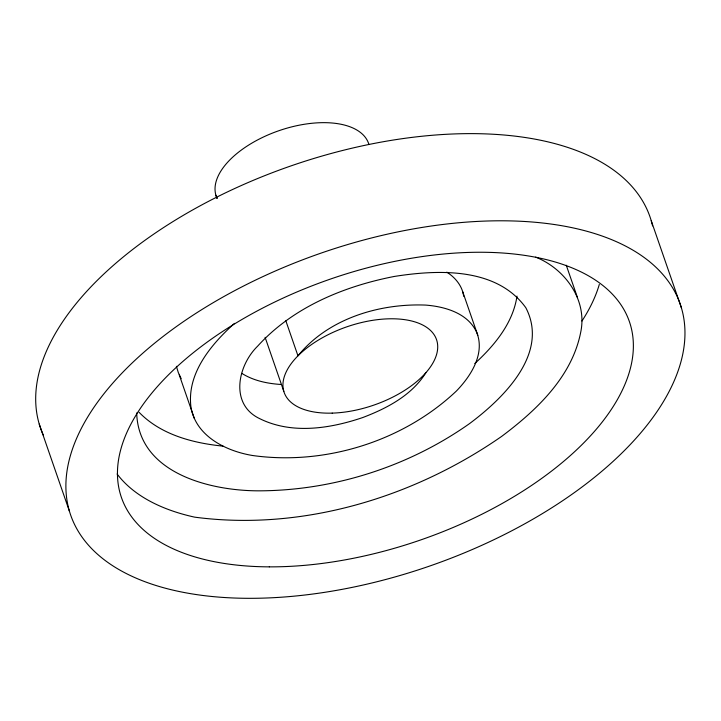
<?xml version="1.0" encoding="UTF-8"?>
<svg xmlns="http://www.w3.org/2000/svg" width="721" height="721" viewBox="0 0 721 721"><rect width="100%" height="100%" fill="white"/><g stroke="black" fill="none" stroke-linecap="round" stroke-linejoin="round"><path stroke-width="1.08" d="M516.993 296.115C513.001 323.287 494.354 345.557 474.769 363.582M425.868 372.721C411.862 395.306 386.925 408.347 362.798 417.522C330.2 428.607 292.059 434.574 259.984 418.784C229.485 404.58 237.597 365.718 257.631 346.17C292.789 307.362 343.737 286.318 394.27 276.458C438.458 269.474 496.652 267.212 525.843 307.75C549.6 353.497 503.186 398.443 469.677 423.506C409.032 466.343 334.85 490.244 260.596 490.83C211.397 491.235 138.441 473.841 136.693 412.944M234.487 323.359C210.983 344.539 186.306 373.811 191.047 407.698C196.202 436.457 226.304 451.157 252.53 455.501C325.054 465.667 403.156 441.369 456.447 390.98C470.894 376.02 485.233 353.84 476.743 332.444C468.001 313.184 445.118 306.614 425.705 305.091C379.237 303.235 327.983 318.664 297.971 355.832L285.822 320.755M280.622 384.455C267.14 383.545 253.377 380.67 241.823 373.37M223.059 446.137C192.868 443.091 160.846 434.763 139.081 412.295M535.613 257.109C565.084 268.762 587.678 300.08 580.657 332.498C571.816 377.029 536.478 410.348 501.573 436.457C413.34 497.724 302.135 531.368 194.688 517.155A268.762 138.017 -19.1 0 1 117.099 473.985M446.795 272.15C454.05 276.711 460.169 283.497 462.729 291.789L477.825 335.373M181.187 378.687L178.357 372.703L176.402 366.313M651.225 220.707L681.417 307.876A322.512 165.623 -19.1 0 1 262.895 598.124A322.512 165.623 -19.1 0 1 181.953 322.666A322.512 165.623 -19.1 0 1 681.417 307.876M566.255 265.211L577.305 297.097M215.912 195.265L217.012 198.446M265.103 337.32L283.831 391.395M179.214 374.767L194.309 418.351M39.24 424.065L69.423 511.234M462.729 291.789L463.81 296.358M217.048 198.266A80.626 41.403 -19.1 0 1 277.765 131.105A80.626 41.403 -19.1 0 1 368.909 144.425M43.332 435.114A322.512 165.623 -19.1 0 1 292.573 165.352A322.512 165.623 -19.1 0 1 652.577 225.898M599.322 284.389A268.762 138.017 -19.1 0 1 581.955 321.016M332.192 413.115A80.626 41.403 -19.1 0 0 436.827 340.555A80.626 41.403 -19.1 0 0 311.959 344.25A80.626 41.403 -19.1 0 0 332.192 413.115M269.303 566.859A268.762 138.017 -19.1 0 0 632.092 331.822A268.762 138.017 -19.1 0 0 224.862 329.993A268.762 138.017 -19.1 0 0 269.303 566.859"/></g></svg>
